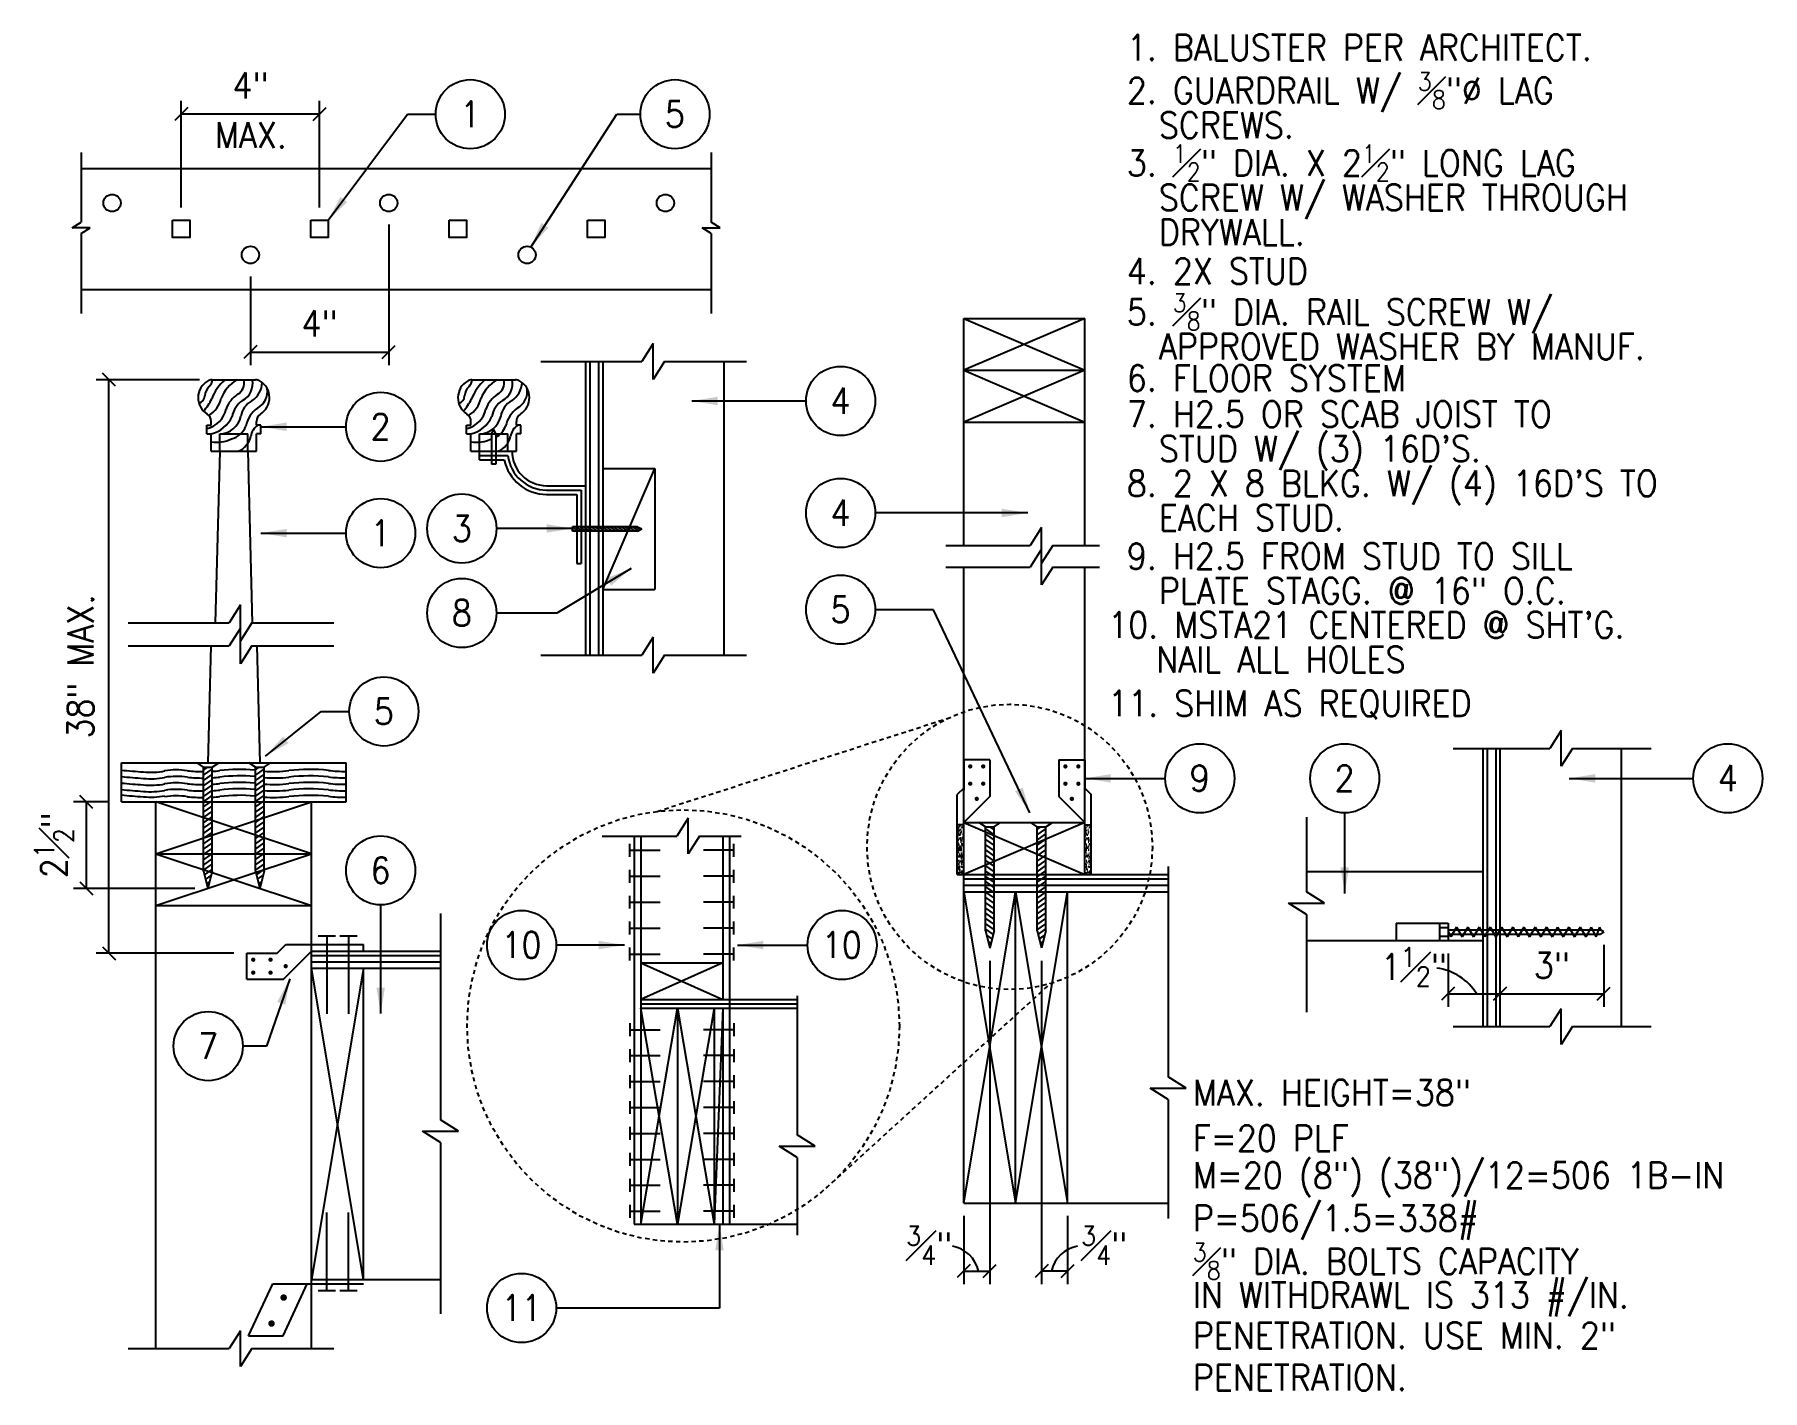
# Model space of a CAD drawing. Header units: inches. Extents: x 3 to 1706, y 9 to 286.
# Drawn here: x 3.08 to 53.04, y 72.82 to 112.02 of the extents above; entities that cross this region are included whole.
import ezdxf
from ezdxf.enums import TextEntityAlignment as Align

# ---------------------------------------------------------------- set-up
doc = ezdxf.new("R2010")
doc.units = ezdxf.units.IN
doc.header["$LTSCALE"] = 0.5
doc.header["$MEASUREMENT"] = 0
doc.linetypes.add('HIDDEN', pattern=[0.375, 0.25, -0.125])
for name, color, linetype in [('A-ANNO-DIMS', 7, 'Continuous'), ('A-ANNO-NOTE', 7, 'Continuous'), ('A-ANNO-SYMB', 7, 'Continuous'), ('A-DETL-IDEN', 7, 'Continuous'), ('A-DETL-MCUT', 2, 'Continuous'), ('A-DETL-PATT', 8, 'Continuous')]:
    doc.layers.add(name, color=color, linetype=linetype)
doc.styles.add('NOTE', font='romans.shx', dxfattribs={"width": 0.9})
doc.dimstyles.new('NOTE8', dxfattribs={"dimscale": 8, "dimtxt": 0.09375, "dimasz": 0.046875, "dimexe": 0.046875, "dimexo": 0.046875, "dimgap": 0.046875, "dimtad": 1, "dimdec": 4, "dimzin": 3, "dimdsep": 46, "dimlunit": 4, "dimtxsty": 'NOTE', "dimblk": 'OBLIQUE', "dimcen": 0.046875, "dimadec": 0, "dimazin": 0, "dimtfac": 0.75, "dimtdec": 4, "dimtofl": 0, "dimtmove": 2, "dimatfit": 3, "dimldrblk": 'OBLIQUE', "dimfxl": 0, "dimfrac": 1, "dimtolj": 1, "dimtzin": 0, "dimarcsym": 0})
doc.dimstyles.new('TEXT8', dxfattribs={"dimscale": 8, "dimtxt": 0.09375, "dimasz": 0.09375, "dimexe": 0.046875, "dimexo": 0.046875, "dimgap": 0.046875, "dimtad": 0, "dimdec": 4, "dimzin": 3, "dimdsep": 46, "dimlunit": 4, "dimtxsty": 'NOTE', "dimcen": 0.046875, "dimadec": 0, "dimazin": 0, "dimtfac": 0.75, "dimtdec": 4, "dimtofl": 0, "dimtmove": 2, "dimatfit": 3, "dimfxl": 0, "dimfrac": 1, "dimtolj": 1, "dimtzin": 0, "dimarcsym": 0})

# ---------------------------------------------------------------- blocks, each defined once
blk = doc.blocks.new('_Oblique')
at = {"color": 0, "lineweight": -2}
blk.add_line((-0.5, -0.5), (0.5, 0.5), dxfattribs=at)
blk = doc.blocks.new('*D1')
at = {"layer": 'A-ANNO-DIMS', "color": 0, "lineweight": -2}
for p, q in [((7.317, 107.027), (7.317, 110.102)), ((11.317, 107.027), (11.317, 110.102)), ((7.317, 109.727), (11.317, 109.727))]:
    blk.add_line(p, q, dxfattribs=at)
at = {"layer": 'Defpoints', "color": 0}
for p in [(11.317, 109.727), (7.317, 106.652), (11.317, 106.652)]:
    blk.add_point(p, dxfattribs=at)
at = {"layer": 'A-ANNO-DIMS', "color": 0, "lineweight": -2, "xscale": 0.375, "yscale": 0.375, "zscale": 0.375, "rotation": 180}
blk.add_blockref('_Oblique', (7.317, 109.727), dxfattribs=at)
at = {"layer": 'A-ANNO-DIMS', "color": 0, "lineweight": -2, "xscale": 0.375, "yscale": 0.375, "zscale": 0.375}
blk.add_blockref('_Oblique', (11.317, 109.727), dxfattribs=at)
at = {"layer": 'A-ANNO-DIMS', "color": 0, "insert": (9.317, 110.549), "char_height": 0.75, "attachment_point": 5, "style": 'NOTE'}
blk.add_mtext('\\A1;4"', dxfattribs=at)
blk = doc.blocks.new('*D2')
at = {"layer": 'A-ANNO-DIMS', "color": 0, "lineweight": -2}
for p, q in [((13.317, 106.527), (13.317, 102.468)), ((9.317, 105.027), (9.317, 102.468)), ((9.317, 102.843), (13.317, 102.843))]:
    blk.add_line(p, q, dxfattribs=at)
at = {"layer": 'Defpoints', "color": 0}
for p in [(13.317, 106.902), (9.317, 105.402), (13.317, 102.843)]:
    blk.add_point(p, dxfattribs=at)
at = {"layer": 'A-ANNO-DIMS', "color": 0, "lineweight": -2, "xscale": 0.375, "yscale": 0.375, "zscale": 0.375, "rotation": 180}
blk.add_blockref('_Oblique', (9.317, 102.843), dxfattribs=at)
at = {"layer": 'A-ANNO-DIMS', "color": 0, "lineweight": -2, "xscale": 0.375, "yscale": 0.375, "zscale": 0.375}
blk.add_blockref('_Oblique', (13.317, 102.843), dxfattribs=at)
at = {"layer": 'A-ANNO-DIMS', "color": 0, "insert": (11.317, 103.665), "char_height": 0.75, "attachment_point": 5, "style": 'NOTE'}
blk.add_mtext('\\A1;4"', dxfattribs=at)
blk = doc.blocks.new('*D3')
at = {"layer": 'A-ANNO-DIMS', "color": 0, "lineweight": -2}
for p, q in [((5.212, 89.835), (4.2, 89.835)), ((4.575, 87.335), (4.575, 89.835)), ((7.712, 87.335), (4.2, 87.335))]:
    blk.add_line(p, q, dxfattribs=at)
at = {"layer": 'Defpoints', "color": 0}
for p in [(4.575, 89.835), (5.587, 89.835), (8.087, 87.335)]:
    blk.add_point(p, dxfattribs=at)
at = {"layer": 'A-ANNO-DIMS', "color": 0, "lineweight": -2, "xscale": 0.375, "yscale": 0.375, "zscale": 0.375}
for p, rotation in [((4.575, 89.835), 90), ((4.575, 87.335), 270)]:
    blk.add_blockref('_Oblique', p, dxfattribs=dict(at, rotation=rotation))
at = {"layer": 'A-ANNO-DIMS', "color": 0, "insert": (3.638, 88.585), "char_height": 0.75, "attachment_point": 5, "rotation": 90, "style": 'NOTE'}
blk.add_mtext('\\A1;2{\\H0.750000x;\\S1#2;}"', dxfattribs=at)
blk = doc.blocks.new('*D4')
at = {"layer": 'A-ANNO-DIMS', "color": 0, "lineweight": -2}
for p, q in [((30.693, 85.237), (30.693, 75.894)), ((29.943, 77.862), (29.943, 75.894)), ((29.943, 76.269), (30.693, 76.269))]:
    blk.add_line(p, q, dxfattribs=at)
at = {"layer": 'Defpoints', "color": 0}
for p in [(30.693, 85.612), (29.943, 78.237), (30.693, 76.269)]:
    blk.add_point(p, dxfattribs=at)
at = {"layer": 'A-ANNO-DIMS', "color": 0, "lineweight": -2, "xscale": 0.375, "yscale": 0.375, "zscale": 0.375, "rotation": 180}
blk.add_blockref('_Oblique', (29.943, 76.269), dxfattribs=at)
at = {"layer": 'A-ANNO-DIMS', "color": 0, "lineweight": -2, "xscale": 0.375, "yscale": 0.375, "zscale": 0.375}
blk.add_blockref('_Oblique', (30.693, 76.269), dxfattribs=at)
at = {"layer": 'A-ANNO-DIMS', "color": 0, "insert": (28.944, 77.009), "char_height": 0.75, "attachment_point": 5, "style": 'NOTE'}
blk.add_mtext('\\A1;{\\H0.750000x;\\S3#4;}"', dxfattribs=at)
blk = doc.blocks.new('*D5')
at = {"layer": 'A-ANNO-DIMS', "color": 0, "lineweight": -2}
for p, q in [((32.193, 85.237), (32.193, 75.894)), ((32.943, 77.862), (32.943, 75.894)), ((32.943, 76.269), (32.193, 76.269))]:
    blk.add_line(p, q, dxfattribs=at)
at = {"layer": 'Defpoints', "color": 0}
for p in [(32.193, 85.612), (32.943, 78.237), (32.193, 76.269)]:
    blk.add_point(p, dxfattribs=at)
at = {"layer": 'A-ANNO-DIMS', "color": 0, "lineweight": -2, "xscale": 0.375, "yscale": 0.375, "zscale": 0.375, "rotation": 180}
blk.add_blockref('_Oblique', (32.193, 76.269), dxfattribs=at)
at = {"layer": 'A-ANNO-DIMS', "color": 0, "lineweight": -2, "xscale": 0.375, "yscale": 0.375, "zscale": 0.375}
blk.add_blockref('_Oblique', (32.943, 76.269), dxfattribs=at)
at = {"layer": 'A-ANNO-DIMS', "color": 0, "insert": (34.002, 77.009), "char_height": 0.75, "attachment_point": 5, "style": 'NOTE'}
blk.add_mtext('\\A1;{\\H0.750000x;\\S3#4;}"', dxfattribs=at)
blk = doc.blocks.new('*D6')
at = {"layer": 'A-ANNO-DIMS', "color": 0, "lineweight": -2}
for p, q in [((43.947, 85.452), (43.947, 83.912)), ((43.947, 84.287), (45.447, 84.287)), ((45.447, 84.24), (45.447, 83.912))]:
    blk.add_line(p, q, dxfattribs=at)
at = {"layer": 'Defpoints', "color": 0}
for p in [(43.947, 85.827), (45.447, 84.615), (45.447, 84.287)]:
    blk.add_point(p, dxfattribs=at)
at = {"layer": 'A-ANNO-DIMS', "color": 0, "lineweight": -2, "xscale": 0.375, "yscale": 0.375, "zscale": 0.375, "rotation": 180}
blk.add_blockref('_Oblique', (43.947, 84.287), dxfattribs=at)
at = {"layer": 'A-ANNO-DIMS', "color": 0, "lineweight": -2, "xscale": 0.375, "yscale": 0.375, "zscale": 0.375}
blk.add_blockref('_Oblique', (45.447, 84.287), dxfattribs=at)
at = {"layer": 'A-ANNO-DIMS', "color": 0, "insert": (42.955, 85.067), "char_height": 0.75, "attachment_point": 5, "style": 'NOTE'}
blk.add_mtext('\\A1;1{\\H0.750000x;\\S1#2;}"', dxfattribs=at)
blk = doc.blocks.new('*D7')
at = {"layer": 'A-ANNO-DIMS', "color": 0, "lineweight": -2}
for p, q in [((48.447, 85.702), (48.447, 83.912)), ((45.447, 84.287), (48.447, 84.287)), ((45.447, 84.24), (45.447, 83.912))]:
    blk.add_line(p, q, dxfattribs=at)
at = {"layer": 'Defpoints', "color": 0}
for p in [(48.447, 86.077), (45.447, 84.615), (48.447, 84.287)]:
    blk.add_point(p, dxfattribs=at)
at = {"layer": 'A-ANNO-DIMS', "color": 0, "lineweight": -2, "xscale": 0.375, "yscale": 0.375, "zscale": 0.375, "rotation": 180}
blk.add_blockref('_Oblique', (45.447, 84.287), dxfattribs=at)
at = {"layer": 'A-ANNO-DIMS', "color": 0, "lineweight": -2, "xscale": 0.375, "yscale": 0.375, "zscale": 0.375}
blk.add_blockref('_Oblique', (48.447, 84.287), dxfattribs=at)
at = {"layer": 'A-ANNO-DIMS', "color": 0, "insert": (46.947, 85.109), "char_height": 0.75, "attachment_point": 5, "style": 'NOTE'}
blk.add_mtext('\\A1;3"', dxfattribs=at)
blk = doc.blocks.new('*D27')
at = {"layer": 'A-ANNO-DIMS', "color": 0, "lineweight": -2}
for p, q in [((7.841, 102.041), (4.852, 102.041)), ((5.227, 85.46), (5.227, 102.041)), ((8.837, 85.46), (4.852, 85.46))]:
    blk.add_line(p, q, dxfattribs=at)
at = {"layer": 'Defpoints', "color": 0}
for p in [(5.227, 102.041), (8.216, 102.041), (9.212, 85.46)]:
    blk.add_point(p, dxfattribs=at)
at = {"layer": 'A-ANNO-DIMS', "color": 0, "lineweight": -2, "xscale": 0.375, "yscale": 0.375, "zscale": 0.375}
for p, rotation in [((5.227, 102.041), 90), ((5.227, 85.46), 270)]:
    blk.add_blockref('_Oblique', p, dxfattribs=dict(at, rotation=rotation))
at = {"layer": 'A-ANNO-DIMS', "color": 0, "insert": (4.406, 93.751), "char_height": 0.75, "attachment_point": 5, "rotation": 90, "style": 'NOTE'}
blk.add_mtext('\\A1;38" MAX.', dxfattribs=at)
blk = doc.blocks.new('IDEN1')
blk.add_circle((0, 0), 1.5)
at = {"style": 'NOTE', "width": 0.9}
blk.add_attdef('#', text='', height=1.125, dxfattribs=at).set_placement((-0.006, 0.004), align=Align.MIDDLE)

msp = doc.modelspace()

# ---------------------------------------------------------------- hatches: boundary and pattern name
at = {"layer": 'A-DETL-MCUT'}
h = msp.add_hatch(dxfattribs=at)
h.set_pattern_fill('ANSI31', color=256, scale=0.5, angle=100, style=0)
h.set_pattern_definition([(145, (-1.315643, 0.20226), (-0.035848527, -0.051197003), [])])
h.paths.add_polyline_path([(20.50659, 97.7908), (20.28338, 97.7908), (20.2298, 97.6658), (20.50659, 97.6658), (20.63159, 97.7283)])
h.paths.add_polyline_path([(20.28338, 97.7908), (19.50659, 97.7908), (19.50659, 97.6658), (20.2298, 97.6658)])
h.paths.add_polyline_path([(19.50659, 97.7908), (19.38159, 97.7908), (19.38159, 97.6658), (19.50659, 97.6658)])
h.paths.add_polyline_path([(19.38159, 97.7908), (19.13159, 97.7908), (19.13159, 97.6658), (19.38159, 97.6658)])
h.paths.add_polyline_path([(19.13159, 97.7908), (19.00659, 97.7908), (19.00659, 97.6658), (19.13159, 97.6658)])
h.paths.add_polyline_path([(19.00659, 97.7908), (18.88159, 97.7908), (18.88159, 97.6658), (19.00659, 97.6658)])
h.paths.add_polyline_path([(18.88159, 97.7908), (18.75659, 97.7908), (18.75659, 97.6658), (18.88159, 97.6658)])
h.paths.add_polyline_path([(18.75659, 97.7908), (18.63159, 97.7908), (18.63159, 97.6658), (18.75659, 97.6658)])
h = msp.add_hatch(dxfattribs=at)
h.set_pattern_fill('ANSI31', color=256, angle=350, style=0)
h.set_pattern_definition([(35, (-2.81564, 0.19755), (-0.07169705, 0.102394), [])])
h.paths.add_polyline_path([(8.2117, 87.83052), (8.2117, 87.87219), (7.97132, 87.79206), (8.0867, 87.33052)])
h.paths.add_polyline_path([(8.2117, 88.33052), (7.9617, 88.33052), (7.9617, 87.83052), (7.97132, 87.79206), (8.2117, 87.87219)])
h.paths.add_polyline_path([(8.2117, 88.78886), (7.9617, 88.87219), (7.9617, 88.33052), (8.2117, 88.33052)])
h.paths.add_polyline_path([(8.2117, 89.37219), (7.9617, 89.28886), (7.9617, 88.87219), (8.2117, 88.78886)])
h.paths.add_polyline_path([(8.2117, 89.83052), (7.9617, 89.83052), (7.9617, 89.28886), (8.2117, 89.37219)])
h.paths.add_polyline_path([(8.2117, 90.83052), (7.9617, 90.83052), (7.9617, 89.83052), (8.2117, 89.83052)])
h = msp.add_hatch(dxfattribs=at)
h.set_pattern_fill('ANSI31', color=256, angle=350, style=0)
h.set_pattern_definition([(35, (-1.31564, 0.20226), (-0.07169705, 0.102394), [])])
h.paths.add_polyline_path([(9.7117, 87.83523), (9.7117, 87.87689), (9.47132, 87.79677), (9.5867, 87.33523)])
h.paths.add_polyline_path([(9.7117, 88.33523), (9.4617, 88.33523), (9.4617, 87.83523), (9.47132, 87.79677), (9.7117, 87.87689)])
h.paths.add_polyline_path([(9.7117, 88.79356), (9.4617, 88.87689), (9.4617, 88.33523), (9.7117, 88.33523)])
h.paths.add_polyline_path([(9.7117, 89.37689), (9.4617, 89.29356), (9.4617, 88.87689), (9.7117, 88.79356)])
h.paths.add_polyline_path([(9.7117, 89.83523), (9.4617, 89.83523), (9.4617, 89.29356), (9.7117, 89.37689)])
h.paths.add_polyline_path([(9.7117, 90.83523), (9.4617, 90.83523), (9.4617, 89.83523), (9.7117, 89.83523)])
h = msp.add_hatch(dxfattribs=at)
h.set_pattern_fill('ANSI31', color=256, angle=350, style=0)
h.set_pattern_definition([(145, (41.59632, -1.52581), (0.07169705, 0.102394), [])])
h.paths.add_polyline_path([(30.56898, 86.10716), (30.56898, 86.14882), (30.80936, 86.06869), (30.69398, 85.60716)])
h.paths.add_polyline_path([(30.56898, 86.60716), (30.81898, 86.60716), (30.81898, 86.10716), (30.80936, 86.06869), (30.56898, 86.14882)])
h.paths.add_polyline_path([(30.56898, 87.06549), (30.81898, 87.14882), (30.81898, 86.60716), (30.56898, 86.60716)])
h.paths.add_polyline_path([(30.56898, 87.64882), (30.81898, 87.56549), (30.81898, 87.14882), (30.56898, 87.06549)])
h.paths.add_polyline_path([(30.56898, 88.10716), (30.81898, 88.10716), (30.81898, 87.56549), (30.56898, 87.64882)])
h.paths.add_polyline_path([(30.56898, 89.10716), (30.81898, 89.10716), (30.81898, 88.10716), (30.56898, 88.10716)])
h = msp.add_hatch(dxfattribs=at)
h.set_pattern_fill('ANSI31', color=256, angle=350, style=0)
h.set_pattern_definition([(35, (21.29045, -1.52111), (-0.07169705, 0.102394), [])])
h.paths.add_polyline_path([(32.3178, 86.11186), (32.3178, 86.15353), (32.07742, 86.0734), (32.1928, 85.61186)])
h.paths.add_polyline_path([(32.3178, 86.61186), (32.0678, 86.61186), (32.0678, 86.11186), (32.07742, 86.0734), (32.3178, 86.15353)])
h.paths.add_polyline_path([(32.3178, 87.07019), (32.0678, 87.15353), (32.0678, 86.61186), (32.3178, 86.61186)])
h.paths.add_polyline_path([(32.3178, 87.65353), (32.0678, 87.57019), (32.0678, 87.15353), (32.3178, 87.07019)])
h.paths.add_polyline_path([(32.3178, 88.11186), (32.0678, 88.11186), (32.0678, 87.57019), (32.3178, 87.65353)])
h.paths.add_polyline_path([(32.3178, 89.11186), (32.0678, 89.11186), (32.0678, 88.11186), (32.3178, 88.11186)])
at = {"layer": 'A-DETL-PATT'}
h = msp.add_hatch(dxfattribs=at)
h.set_pattern_fill('AR-SAND', color=256, scale=0.0625, style=0)
h.set_pattern_definition([(37.5, (-5.00314, 0.20226), (-0.00393708, 0.12042649), [0, -0.095, 0, -0.10625, 0, -0.1015625]), (7.5, (-5.00314, 0.20226), (0.11061104, 0.17638413), [0, -0.05125, 0, -0.085625, 0, -0.0328125]), (327.5, (-5.08002, 0.20226), (0.19463387, 0.00035369), [0, -0.03125, 0, -0.1125, 0, -0.146875]), (317.5, (-5.08002, 0.20226), (0.1878829, 0.05485472), [0, -0.015625, 0, -0.07375, 0, -0.084375])])
h.paths.add_polyline_path([(29.9428, 89.17436), (29.7553, 89.17436), (29.7553, 87.73686), (29.9428, 87.73686)])
h = msp.add_hatch(dxfattribs=at)
h.set_pattern_fill('AR-SAND', color=256, scale=0.0625, style=0)
h.set_pattern_definition([(37.5, (-1.31564, 0.20226), (-0.00393708, 0.12042649), [0, -0.095, 0, -0.10625, 0, -0.1015625]), (7.5, (-1.31564, 0.20226), (0.11061104, 0.17638413), [0, -0.05125, 0, -0.085625, 0, -0.0328125]), (327.5, (-1.39252, 0.20226), (0.19463387, 0.00035369), [0, -0.03125, 0, -0.1125, 0, -0.146875]), (317.5, (-1.39252, 0.20226), (0.1878829, 0.05485472), [0, -0.015625, 0, -0.07375, 0, -0.084375])])
h.paths.add_polyline_path([(33.6303, 89.17436), (33.4428, 89.17436), (33.4428, 87.73686), (33.6303, 87.73686)])

# ---------------------------------------------------------------- linework, layer by layer
at = {"layer": 'A-ANNO-DIMS'}
for centre, radius, start, end in [((43.40431, 83.43249), 1.61393, 31.978046, 82.345717), ((29.46912, 76.08104), 0.91511, 11.865274, 80.884568), ((33.37628, 76.08104), 0.91511, 99.115432, 168.134726)]:
    msp.add_arc(centre, radius, start, end, dxfattribs=at)
at = {"layer": 'A-ANNO-SYMB'}
for p, q in [((13.85853, 109.71969), (14.67453, 109.71969)), ((19.91511, 109.71969), (20.59344, 109.71969)), ((4.42276, 108.61154), (4.42276, 106.59884)), ((22.63615, 108.61154), (22.63615, 106.59884)), ((4.16368, 106.43489), (4.42276, 106.59884)), ((4.68185, 106.43489), (4.16368, 106.43489)), ((4.42276, 106.27095), (4.68185, 106.43489)), ((22.63615, 106.27095), (22.37707, 106.43489)), ((22.37707, 106.43489), (22.89524, 106.43489)), ((22.89524, 106.43489), (22.63615, 106.59884)), ((4.42276, 106.27095), (4.42276, 103.96037)), ((22.63615, 106.27095), (22.63615, 103.96037)), ((20.95806, 103.08922), (20.63017, 102.57105)), ((20.95806, 102.05288), (20.95806, 103.08922)), ((17.71491, 102.57105), (20.63017, 102.57105)), ((21.28596, 102.57105), (20.95806, 102.05288)), ((21.28596, 102.57105), (23.66378, 102.57105)), ((32.18983, 97.77184), (31.86193, 97.25366)), ((32.18983, 96.73549), (32.18983, 97.77184)), ((29.42243, 97.25366), (31.86193, 97.25366)), ((32.18983, 97.14333), (31.86193, 96.62516)), ((32.51773, 97.25366), (32.18983, 96.73549)), ((32.18983, 96.10698), (32.18983, 97.14333)), ((32.51773, 97.25366), (33.87144, 97.25366)), ((29.42243, 96.62516), (31.86193, 96.62516)), ((32.51773, 96.62516), (32.18983, 96.10698)), ((32.51773, 96.62516), (33.87144, 96.62516)), ((9.02616, 95.53181), (8.69827, 95.01364)), ((9.02616, 94.49547), (9.02616, 95.53181)), ((5.783, 95.01364), (8.69827, 95.01364)), ((9.35406, 95.01364), (9.02616, 94.49547)), ((9.35406, 95.01364), (11.73188, 95.01364)), ((18.17501, 95.2966), (16.42976, 95.2966)), ((29.07141, 95.39358), (27.38288, 95.39358)), ((9.02616, 94.86348), (8.69827, 94.34531)), ((9.02616, 93.82714), (9.02616, 94.86348)), ((20.95806, 94.59683), (20.63017, 94.07866)), ((20.95806, 93.56049), (20.95806, 94.59683)), ((5.783, 94.34531), (8.69827, 94.34531)), ((9.35406, 94.34531), (9.02616, 93.82714)), ((9.35406, 94.34531), (11.73188, 94.34531)), ((17.71491, 94.07866), (20.63017, 94.07866)), ((21.28596, 94.07866), (20.95806, 93.56049)), ((21.28596, 94.07866), (23.66378, 94.07866)), ((11.36055, 92.45133), (12.17656, 92.45133)), ((47.21798, 91.90126), (46.89009, 91.38309)), ((47.21798, 90.86492), (47.21798, 91.90126)), ((44.09754, 91.38309), (46.89009, 91.38309)), ((47.54588, 91.38309), (47.21798, 90.86492)), ((47.54588, 91.38309), (49.81373, 91.38309)), ((21.9695, 89.36654), (21.6416, 88.84837)), ((21.9695, 88.3302), (21.9695, 89.36654)), ((39.85431, 89.38928), (39.85431, 87.23195)), ((19.4902, 88.84837), (21.6416, 88.84837)), ((22.2974, 88.84837), (21.9695, 88.3302)), ((22.2974, 88.84837), (23.50628, 88.84837)), ((35.85334, 87.97088), (35.85334, 81.88409)), ((40.37248, 86.90406), (39.85431, 87.23195)), ((14.81135, 86.60802), (14.81135, 80.64272)), ((39.85431, 86.57616), (39.33614, 86.90406)), ((39.33614, 86.90406), (40.37248, 86.90406)), ((39.85431, 86.57616), (39.85431, 83.75816)), ((25.12596, 84.2249), (25.12596, 80.20441)), ((47.21798, 83.8542), (46.89009, 83.33603)), ((47.21798, 82.81786), (47.21798, 83.8542)), ((44.09754, 83.33603), (46.89009, 83.33603)), ((47.54588, 83.33603), (47.21798, 82.81786)), ((47.54588, 83.33603), (49.81373, 83.33603)), ((9.77747, 82.77453), (9.09646, 82.77453)), ((35.85334, 81.2283), (35.33517, 81.55619)), ((35.33517, 81.55619), (36.37151, 81.55619)), ((36.37151, 81.55619), (35.85334, 81.88409)), ((35.85334, 81.2283), (35.85334, 77.78574)), ((15.32952, 80.31483), (14.81135, 80.64272)), ((14.81135, 79.98693), (14.29318, 80.31483)), ((14.29318, 80.31483), (15.32952, 80.31483)), ((14.81135, 79.98693), (14.81135, 75.03091)), ((25.64413, 79.87651), (25.12596, 80.20441)), ((25.12596, 79.54861), (24.60779, 79.87651)), ((24.60779, 79.87651), (25.64413, 79.87651)), ((25.12596, 79.54861), (25.12596, 77.30539)), ((22.87904, 75.20092), (18.15811, 75.20092)), ((9.02616, 74.54351), (8.69827, 74.02534)), ((9.02616, 73.50717), (9.02616, 74.54351)), ((5.783, 74.02534), (8.69827, 74.02534)), ((9.35406, 74.02534), (9.02616, 73.50717)), ((9.35406, 74.02534), (11.73188, 74.02534))]:
    msp.add_line(p, q, dxfattribs=at)
at = {"layer": 'A-DETL-IDEN', "linetype": 'HIDDEN'}
for p, q in [((21.07335, 89.56018), (29.49234, 92.25666)), ((25.96074, 78.66435), (32.44516, 84.58054))]:
    msp.add_line(p, q, dxfattribs=at)
for centre, radius in [((31.27141, 88.53503), 4.125), ((21.83189, 83.35638), 6.25)]:
    msp.add_circle(centre, radius, dxfattribs=at)
at = {"layer": 'A-DETL-MCUT'}
for p, q in [((4.42276, 108.15234), (22.63615, 108.15234)), ((4.42276, 104.65234), (22.63615, 104.65234)), ((29.9428, 103.81461), (33.4428, 103.81461)), ((29.9428, 103.81461), (33.4428, 102.31461)), ((33.4428, 103.81461), (29.9428, 102.31461)), ((29.9428, 97.25366), (29.9428, 103.81461)), ((33.4428, 97.25366), (33.4428, 103.81461)), ((19.00659, 102.57105), (19.00659, 94.07866)), ((19.13159, 102.57105), (19.13159, 94.07866)), ((19.38159, 102.57105), (19.38159, 94.07866)), ((19.50659, 102.57105), (19.50659, 94.07866)), ((23.00659, 102.57105), (23.00659, 94.07866)), ((8.20642, 102.0408), (9.46699, 102.0408)), ((15.72005, 102.0408), (16.98063, 102.0408)), ((29.9428, 102.31461), (33.4428, 102.31461)), ((33.4428, 102.31461), (29.9428, 100.81461)), ((29.9428, 102.31461), (33.4428, 100.81461)), ((8.05545, 100.7283), (8.18045, 100.7283)), ((8.05545, 100.4783), (8.05545, 100.7283)), ((8.05545, 100.4783), (8.18045, 100.4783)), ((8.18045, 100.7283), (8.18045, 100.83781)), ((8.18045, 99.9783), (8.18045, 100.4783)), ((8.43045, 99.9783), (8.43045, 100.4783)), ((8.43045, 100.4783), (9.24295, 100.4783)), ((9.24295, 99.9783), (9.24295, 100.4783)), ((9.49295, 100.7283), (9.49295, 100.83781)), ((9.61795, 100.7283), (9.49295, 100.7283)), ((9.49295, 99.9783), (9.49295, 100.4783)), ((9.61795, 100.4783), (9.49295, 100.4783)), ((9.61795, 100.4783), (9.61795, 100.7283)), ((15.56909, 100.7283), (15.69409, 100.7283)), ((15.56909, 100.4783), (15.56909, 100.7283)), ((15.56909, 100.4783), (15.69409, 100.4783)), ((15.69409, 100.7283), (15.69409, 100.83781)), ((15.69409, 99.9783), (15.69409, 100.4783)), ((15.94409, 100.4783), (16.75659, 100.4783)), ((15.94409, 99.7283), (15.94409, 100.4783)), ((16.28784, 100.4783), (16.35034, 100.6033)), ((16.28784, 100.4783), (16.28784, 99.6033)), ((16.41284, 100.4783), (16.35034, 100.6033)), ((16.41284, 100.4783), (16.41284, 99.6033)), ((16.75659, 99.9783), (16.75659, 100.4783)), ((17.00659, 100.7283), (17.00659, 100.83781)), ((17.13159, 100.7283), (17.00659, 100.7283)), ((17.00659, 99.9783), (17.00659, 100.4783)), ((17.13159, 100.4783), (17.00659, 100.4783)), ((17.13159, 100.4783), (17.13159, 100.7283)), ((29.9428, 100.81461), (33.4428, 100.81461)), ((8.18045, 99.9783), (9.49295, 99.9783)), ((8.43045, 99.9783), (8.30206, 95.01364)), ((9.24295, 99.9783), (9.37135, 95.01364)), ((15.69409, 99.9783), (17.00659, 99.9783)), ((15.69409, 99.9783), (17.00659, 99.9783)), ((15.94409, 99.8533), (16.76356, 99.8533)), ((15.94409, 99.7283), (16.65685, 99.7283)), ((16.41284, 99.6033), (16.28784, 99.6033)), ((19.50659, 99.4783), (21.00659, 99.4783)), ((19.50659, 95.9783), (21.00659, 99.4783)), ((21.00659, 99.4783), (21.00659, 95.9783)), ((17.88159, 98.9783), (19.00659, 98.9783)), ((17.88159, 98.8533), (18.88159, 98.8533)), ((17.88159, 98.7283), (18.75659, 98.7283)), ((18.75659, 98.7283), (18.75659, 96.7283)), ((18.88159, 98.8533), (18.88159, 96.7283)), ((20.50659, 97.7908), (18.63159, 97.7908)), ((18.63159, 97.6658), (18.63159, 97.7908)), ((20.50659, 97.6658), (18.63159, 97.6658)), ((20.50659, 97.7908), (20.63159, 97.7283)), ((20.50659, 97.6658), (20.63159, 97.7283)), ((18.75659, 96.7283), (18.88159, 96.7283)), ((29.9428, 78.23686), (29.9428, 96.62516)), ((33.4428, 87.73686), (33.4428, 96.62516)), ((19.50659, 95.9783), (21.00659, 95.9783)), ((8.17425, 94.34531), (8.0867, 90.96023)), ((9.49916, 94.34531), (9.5867, 90.96023)), ((5.5867, 89.83523), (5.5867, 90.96023)), ((5.5867, 90.96023), (12.0867, 90.96023)), ((7.9617, 90.83523), (7.7742, 90.96023)), ((8.2117, 90.83523), (8.3992, 90.96023)), ((9.4617, 90.83523), (9.2742, 90.96023)), ((9.7117, 90.83523), (9.8992, 90.96023)), ((12.0867, 89.83523), (12.0867, 90.96023)), ((29.9428, 91.04936), (29.9428, 90.17436)), ((30.6928, 91.04936), (29.9428, 91.04936)), ((30.6928, 91.04936), (30.6928, 89.98686)), ((32.6928, 91.04936), (32.6928, 89.98686)), ((32.6928, 91.04936), (33.4428, 91.04936)), ((33.4428, 91.04936), (33.4428, 90.17436)), ((44.94706, 91.38309), (44.94706, 83.33603)), ((45.07206, 91.38309), (45.07206, 83.33603)), ((45.32206, 91.38309), (45.32206, 83.33603)), ((45.44706, 91.38309), (45.44706, 83.33603)), ((48.94706, 91.38309), (48.94706, 83.33603)), ((7.9617, 87.83523), (7.9617, 90.83523)), ((7.9617, 90.83523), (8.2117, 90.83523)), ((8.2117, 87.83523), (8.2117, 90.83523)), ((9.4617, 87.83523), (9.4617, 90.83523)), ((9.4617, 90.83523), (9.7117, 90.83523)), ((9.7117, 87.83523), (9.7117, 90.83523)), ((29.9428, 90.23686), (29.7553, 90.04936)), ((29.7553, 87.73686), (29.7553, 90.04936)), ((30.6928, 89.98686), (29.9428, 89.23686)), ((32.6928, 89.98686), (33.4428, 89.23686)), ((33.4428, 90.23686), (33.6303, 90.04936)), ((33.6303, 87.73686), (33.6303, 90.04936)), ((5.5867, 89.83523), (12.0867, 89.83523)), ((6.5867, 74.02534), (6.5867, 89.83523)), ((11.0867, 88.33523), (6.5867, 89.83523)), ((6.5867, 88.33523), (11.0867, 89.83523)), ((11.0867, 74.02534), (11.0867, 89.83523)), ((29.9428, 89.17436), (29.7553, 89.17436)), ((29.9428, 89.23686), (33.4428, 89.23686)), ((33.4428, 89.23686), (29.9428, 87.73686)), ((29.9428, 89.23686), (33.4428, 87.73686)), ((30.5678, 89.11186), (30.3803, 89.23686)), ((30.5678, 86.11186), (30.5678, 89.11186)), ((30.5678, 89.11186), (30.8178, 89.11186)), ((30.8178, 89.11186), (31.0053, 89.23686)), ((30.8178, 86.11186), (30.8178, 89.11186)), ((32.0678, 89.11186), (31.8803, 89.23686)), ((32.0678, 86.11186), (32.0678, 89.11186)), ((32.0678, 89.11186), (32.3178, 89.11186)), ((32.3178, 89.11186), (32.5053, 89.23686)), ((32.3178, 86.11186), (32.3178, 89.11186)), ((33.4428, 89.17436), (33.6303, 89.17436)), ((20.29151, 88.24835), (20.29151, 88.62335)), ((20.29151, 88.43585), (21.16651, 88.43585)), ((20.41651, 88.84837), (20.41651, 77.62335)), ((20.60401, 88.84837), (20.60401, 77.62335)), ((23.29151, 88.43585), (22.41651, 88.43585)), ((22.97901, 88.84837), (22.97901, 84.12335)), ((23.16651, 88.84837), (23.16651, 77.62335)), ((23.29151, 88.24835), (23.29151, 88.62335)), ((6.5867, 88.33523), (11.0867, 88.33523)), ((6.5867, 88.33523), (11.0867, 86.83523)), ((6.5867, 86.83523), (11.0867, 88.33523)), ((7.9617, 87.83523), (8.0867, 87.33523)), ((8.2117, 87.83523), (8.0867, 87.33523)), ((9.4617, 87.83523), (9.5867, 87.33523)), ((9.7117, 87.83523), (9.5867, 87.33523)), ((20.29151, 87.49835), (20.29151, 87.87335)), ((20.29151, 87.68585), (21.16651, 87.68585)), ((23.29151, 87.68585), (22.41651, 87.68585)), ((23.29151, 87.49835), (23.29151, 87.87335)), ((29.7553, 87.73686), (35.85334, 87.73686)), ((39.85431, 87.82689), (44.94706, 87.82689)), ((20.29151, 86.74835), (20.29151, 87.12335)), ((20.29151, 86.93585), (21.16651, 86.93585)), ((23.29151, 86.93585), (22.41651, 86.93585)), ((23.29151, 86.74835), (23.29151, 87.12335)), ((29.9428, 87.23686), (35.85334, 87.23686)), ((29.9428, 87.23686), (31.4428, 78.23686)), ((29.9428, 78.23686), (31.4428, 87.23686)), ((31.4428, 78.23686), (31.4428, 87.23686)), ((31.4428, 78.23686), (32.9428, 87.23686)), ((31.4428, 87.23686), (32.9428, 78.23686)), ((32.9428, 78.23686), (32.9428, 87.23686)), ((6.5867, 86.83523), (11.0867, 86.83523)), ((11.2742, 85.96023), (11.7742, 85.96023)), ((11.5242, 85.96023), (11.5242, 83.71023)), ((11.8992, 85.96023), (12.3992, 85.96023)), ((12.1492, 85.96023), (12.1492, 83.71023)), ((20.29151, 85.99835), (20.29151, 86.37335)), ((20.29151, 86.18585), (21.16651, 86.18585)), ((23.29151, 86.18585), (22.41651, 86.18585)), ((23.29151, 85.99835), (23.29151, 86.37335)), ((30.5678, 86.11186), (30.6928, 85.61186)), ((30.8178, 86.11186), (30.6928, 85.61186)), ((32.0678, 86.11186), (32.1928, 85.61186)), ((32.3178, 86.11186), (32.1928, 85.61186)), ((42.44706, 86.32689), (43.94706, 86.32689)), ((42.44706, 86.32689), (42.44706, 85.82689)), ((43.69706, 86.32689), (43.69706, 85.82689)), ((43.69706, 86.20189), (43.94706, 86.20189)), ((43.69706, 85.95189), (43.94706, 85.95189)), ((43.94706, 86.32689), (43.94706, 85.82689)), ((43.94706, 86.13939), (48.35331, 86.13939)), ((43.94706, 86.07689), (44.02825, 85.93627)), ((43.94706, 86.01439), (48.35331, 86.01439)), ((44.19063, 86.21752), (44.02825, 85.93627)), ((44.19063, 86.21752), (44.35301, 85.93627)), ((44.51539, 86.21752), (44.35301, 85.93627)), ((44.51539, 86.21752), (44.67777, 85.93627)), ((44.84015, 86.21752), (44.67777, 85.93627)), ((44.84015, 86.21752), (45.00253, 85.93627)), ((45.16491, 86.21752), (45.00253, 85.93627)), ((45.16491, 86.21752), (45.32729, 85.93627)), ((45.48967, 86.21752), (45.32729, 85.93627)), ((45.48967, 86.21752), (45.65205, 85.93627)), ((45.81443, 86.21752), (45.65205, 85.93627)), ((45.81443, 86.21752), (45.97681, 85.93627)), ((46.13919, 86.21752), (45.97681, 85.93627)), ((46.13919, 86.21752), (46.30157, 85.93627)), ((46.46395, 86.21752), (46.30157, 85.93627)), ((46.46395, 86.21752), (46.62633, 85.93627)), ((46.7887, 86.21752), (46.62633, 85.93627)), ((46.7887, 86.21752), (46.95108, 85.93627)), ((47.11346, 86.21752), (46.95108, 85.93627)), ((47.11346, 86.21752), (47.27584, 85.93627)), ((47.43822, 86.21752), (47.27584, 85.93627)), ((47.43822, 86.21752), (47.6006, 85.93627)), ((47.76298, 86.21752), (47.6006, 85.93627)), ((47.76298, 86.21752), (47.92536, 85.93627)), ((48.08774, 86.21752), (47.92536, 85.93627)), ((48.08774, 86.21752), (48.21887, 85.93627)), ((48.32373, 86.21752), (48.21887, 85.93627)), ((48.32373, 86.21752), (48.35331, 86.13939)), ((48.44706, 86.07689), (48.35331, 86.13939)), ((48.44706, 86.07689), (48.35331, 86.01439)), ((9.2117, 84.71023), (9.2117, 85.46023)), ((9.2117, 85.46023), (10.0867, 85.46023)), ((10.0867, 85.46023), (10.3367, 85.71023)), ((10.2742, 84.71023), (11.0867, 85.52273)), ((10.3367, 85.71023), (12.5867, 85.71023)), ((11.0867, 85.52273), (14.81135, 85.52273)), ((12.5867, 85.52273), (12.5867, 85.71023)), ((20.29151, 85.24835), (20.29151, 85.62335)), ((20.29151, 85.43585), (21.16651, 85.43585)), ((23.29151, 85.43585), (22.41651, 85.43585)), ((23.29151, 85.24835), (23.29151, 85.62335)), ((39.85431, 85.82689), (44.94706, 85.82689)), ((11.0867, 85.02273), (14.81135, 85.02273)), ((12.5867, 76.02273), (11.0867, 85.02273)), ((12.5867, 85.02273), (11.0867, 76.02273)), ((12.5867, 76.02273), (12.5867, 85.02273)), ((20.60401, 85.18585), (22.97901, 85.18585)), ((22.97901, 85.18585), (20.60401, 84.12335)), ((20.60401, 85.18585), (22.97901, 84.12335)), ((9.2117, 84.71023), (10.2742, 84.71023)), ((20.60401, 84.12335), (25.12596, 84.12335)), ((20.29151, 83.43585), (20.29151, 83.06085)), ((20.60401, 83.87335), (25.12596, 83.87335)), ((20.60401, 77.62335), (21.66651, 83.87335)), ((21.66651, 77.62335), (20.60401, 83.87335)), ((21.66651, 83.87335), (21.66651, 77.62335)), ((21.66651, 83.87335), (22.72901, 77.62335)), ((22.72901, 83.87335), (21.66651, 77.62335)), ((22.72901, 83.87335), (22.72901, 77.62335)), ((22.97901, 83.87335), (22.72901, 77.62335)), ((22.97901, 83.87335), (22.97901, 77.62335)), ((23.29151, 83.43585), (23.29151, 83.06085)), ((20.29151, 83.24835), (21.16651, 83.24835)), ((23.29151, 83.24835), (22.41651, 83.24835)), ((20.29151, 82.68585), (20.29151, 82.31085)), ((20.29151, 82.49835), (21.16651, 82.49835)), ((23.29151, 82.49835), (22.41651, 82.49835)), ((23.29151, 82.68585), (23.29151, 82.31085)), ((20.29151, 81.93585), (20.29151, 81.56085)), ((23.29151, 81.93585), (23.29151, 81.56085)), ((20.29151, 81.74835), (21.16651, 81.74835)), ((23.29151, 81.74835), (22.41651, 81.74835)), ((20.29151, 81.18585), (20.29151, 80.81085)), ((20.29151, 80.99835), (21.16651, 80.99835)), ((23.29151, 80.99835), (22.41651, 80.99835)), ((23.29151, 81.18585), (23.29151, 80.81085)), ((20.29151, 80.43585), (20.29151, 80.06085)), ((20.29151, 80.24835), (21.16651, 80.24835)), ((23.29151, 80.24835), (22.41651, 80.24835)), ((23.29151, 80.43585), (23.29151, 80.06085)), ((20.29151, 79.68585), (20.29151, 79.31085)), ((20.29151, 79.49835), (21.16651, 79.49835)), ((23.29151, 79.49835), (22.41651, 79.49835)), ((23.29151, 79.68585), (23.29151, 79.31085)), ((20.29151, 78.93585), (20.29151, 78.56085)), ((20.29151, 78.74835), (21.16651, 78.74835)), ((23.29151, 78.74835), (22.41651, 78.74835)), ((23.29151, 78.93585), (23.29151, 78.56085)), ((11.5242, 75.71023), (11.5242, 77.96023)), ((12.1492, 75.71023), (12.1492, 77.96023)), ((20.29151, 78.18585), (20.29151, 77.81085)), ((20.29151, 77.99835), (21.16651, 77.99835)), ((23.29151, 77.99835), (22.41651, 77.99835)), ((23.29151, 78.18585), (23.29151, 77.81085)), ((29.9428, 78.23686), (35.85334, 78.23686)), ((20.41651, 77.62335), (25.12596, 77.62335)), ((11.0867, 76.02273), (14.81135, 76.02273)), ((9.26224, 74.39773), (9.9617, 75.89773)), ((9.9617, 75.89773), (10.9617, 75.89773)), ((10.26224, 74.39773), (10.9617, 75.89773)), ((10.9617, 75.89773), (12.5867, 75.89773)), ((11.2742, 75.71023), (11.7742, 75.71023)), ((11.8992, 75.71023), (12.3992, 75.71023)), ((9.26224, 74.39773), (10.26224, 74.39773))]:
    msp.add_line(p, q, dxfattribs=at)
for points in [[(7.06676, 106.65234), (7.56676, 106.65234), (7.56676, 106.15234), (7.06676, 106.15234)], [(11.06676, 106.65234), (11.56676, 106.65234), (11.56676, 106.15234), (11.06676, 106.15234)], [(15.06676, 106.65234), (15.56676, 106.65234), (15.56676, 106.15234), (15.06676, 106.15234)], [(19.06676, 106.65234), (19.56676, 106.65234), (19.56676, 106.15234), (19.06676, 106.15234)]]:
    msp.add_lwpolyline(points, close=True, dxfattribs=at)
for points, const_width in [([(30.1303, 90.89311, -1), (30.1303, 90.83061, -1)], 0.0625), ([(30.5053, 90.89311, 1), (30.5053, 90.83061, 1)], 0.0625), ([(32.8803, 90.89311, -1), (32.8803, 90.83061, -1)], 0.0625), ([(33.2553, 90.89311, 1), (33.2553, 90.83061, 1)], 0.0625), ([(30.1303, 90.39311, -1), (30.1303, 90.33061, -1)], 0.0625), ([(30.3178, 89.95561, 1), (30.3178, 89.89311, 1)], 0.0625), ([(30.5053, 90.39311, 1), (30.5053, 90.33061, 1)], 0.0625), ([(32.8803, 90.39311, -1), (32.8803, 90.33061, -1)], 0.0625), ([(33.0678, 89.95561, -1), (33.0678, 89.89311, -1)], 0.0625), ([(33.2553, 90.39311, 1), (33.2553, 90.33061, 1)], 0.0625), ([(9.36795, 85.27273, 1), (9.43045, 85.27273, 1)], 0.0625), ([(9.36795, 84.89773, -1), (9.43045, 84.89773, -1)], 0.0625), ([(9.86795, 85.27273, 1), (9.93045, 85.27273, 1)], 0.0625), ([(9.86795, 84.89773, -1), (9.93045, 84.89773, -1)], 0.0625), ([(10.30545, 85.08523, -1), (10.36795, 85.08523, -1)], 0.0625), ([(10.23101, 75.50352, 1), (10.32476, 75.50352, 1)], 0.09375), ([(9.87991, 74.75059, 1), (9.97366, 74.75059, 1)], 0.09375)]:
    msp.add_lwpolyline(points, format="xyb", close=True, dxfattribs=dict(at, const_width=const_width))
for centre in [(5.31676, 107.15234), (13.31676, 107.15234), (21.31676, 107.15234), (9.31676, 105.65234), (17.31676, 105.65234)]:
    msp.add_circle(centre, 0.25, dxfattribs=at)
for centre, radius, start, end in [((8.36667, 101.5229), 0.56217, 120.886266, 237.514026), ((8.20642, 101.7908), 0.25, 90, 120.886266), ((9.46699, 101.7908), 0.25, 59.113734, 90), ((9.30674, 101.5229), 0.56217, 302.485974, 59.113734), ((15.8803, 101.5229), 0.56217, 120.886266, 237.514026), ((15.72005, 101.7908), 0.25, 90, 120.886266), ((16.98063, 101.7908), 0.25, 59.113734, 90), ((16.82038, 101.5229), 0.56217, 302.485974, 59.113734), ((7.93045, 100.83781), 0.25, 0, 57.514026), ((9.74295, 100.83781), 0.25, 122.485974, 180), ((15.44409, 100.83781), 0.25, 0, 57.514026), ((17.25659, 100.83781), 0.25, 122.485974, 180), ((17.88159, 99.9783), 1, 180, 270), ((17.88159, 99.9783), 1.25, 191.536959, 270), ((17.88159, 99.9783), 1.125, 186.37937, 270)]:
    msp.add_arc(centre, radius, start, end, dxfattribs=at)
at = {"layer": 'A-DETL-PATT'}
for p, q in [((29.9428, 87.61186), (35.85334, 87.61186)), ((29.9428, 87.42436), (35.85334, 87.42436)), ((11.0867, 85.39773), (14.81135, 85.39773)), ((11.0867, 85.21023), (14.81135, 85.21023)), ((20.60401, 83.99835), (25.12596, 83.99835))]:
    msp.add_line(p, q, dxfattribs=at)
for centre, radius, start, end in [((7.92359, 102.06181), 0.29314, 313.622844, 355.889797), ((9.51589, 100.97395), 1.41759, 131.185747, 158.467532), ((9.53086, 101.06491), 1.14926, 121.880966, 157.327904), ((8.74894, 101.95918), 0.39156, 300.520939, 12.031814), ((8.83709, 101.92552), 0.54621, 297.660542, 12.183844), ((8.99148, 101.99161), 0.66805, 303.319572, 357.387286), ((15.43723, 102.06181), 0.29314, 313.622844, 355.889797), ((17.02953, 100.97395), 1.41759, 131.185747, 158.467532), ((17.0445, 101.06491), 1.14926, 121.880966, 157.327904), ((16.26258, 101.95918), 0.39156, 300.520939, 12.031814), ((16.35072, 101.92552), 0.54621, 297.660542, 12.183844), ((16.50512, 101.99161), 0.66805, 303.319572, 357.387286), ((7.76079, 101.58247), 0.23409, 286.955156, 357.903477), ((6.90679, 102.08767), 1.42035, 317.861897, 335.304482), ((8.41707, 101.54207), 0.42355, 133.440493, 175.688872), ((7.70442, 101.67865), 0.78479, 301.374787, 347.433029), ((9.41764, 100.90849), 0.85419, 123.369483, 160.374292), ((9.48703, 100.8483), 0.71364, 123.740138, 169.5586), ((9.64573, 100.89331), 0.61171, 118.010552, 171.681403), ((9.25339, 101.70718), 0.55402, 298.464199, 8.655602), ((15.27442, 101.58247), 0.23409, 286.955156, 357.903477), ((14.42043, 102.08767), 1.42035, 317.861897, 335.304482), ((15.93071, 101.54207), 0.42355, 133.440493, 175.688872), ((15.21806, 101.67865), 0.78479, 301.374787, 347.433029), ((16.93127, 100.90849), 0.85419, 123.369483, 160.374292), ((17.00067, 100.8483), 0.71364, 123.740138, 169.5586), ((17.15936, 100.89331), 0.61171, 118.010552, 171.681403), ((16.76703, 101.70718), 0.55402, 298.464199, 8.655602), ((7.90115, 101.34306), 0.72707, 283.030737, 348.282188), ((7.97814, 101.33922), 0.88437, 283.224272, 335.866498), ((8.41297, 101.12074), 0.64267, 271.558944, 347.516123), ((10.0672, 100.49786), 0.9077, 127.276568, 167.075385), ((15.41479, 101.34306), 0.72707, 283.030737, 348.282188), ((15.49178, 101.33922), 0.88437, 283.224272, 335.866498), ((15.92661, 101.12074), 0.64267, 271.558944, 347.516123), ((17.58084, 100.49786), 0.9077, 127.276568, 167.075385), ((8.62553, 100.90915), 0.59464, 284.305009, 339.498216), ((9.79241, 100.33225), 0.47267, 123.082356, 171.284882), ((16.13917, 100.90915), 0.59464, 297.402443, 339.498216), ((17.30605, 100.33225), 0.47267, 123.082356, 171.284882), ((8.34047, 101.25387), 1.01721, 260.949425, 295.130352), ((8.74446, 100.52999), 0.59427, 291.821062, 347.747333), ((15.8541, 101.25387), 1.01721, 260.949425, 295.130352), ((16.13917, 100.90915), 0.59464, 284.305009, 284.479018), ((16.2581, 100.52999), 0.59427, 291.821062, 347.747333), ((8.6234, 124.17364), 33.55677, 264.807959, 265.895313), ((8.6234, 123.98614), 33.55677, 264.807959, 265.895313), ((6.43458, 92.8166), 2.12437, 264.241617, 280.926019), ((6.43458, 92.6291), 2.12437, 264.241617, 280.926019), ((7.17887, 88.75831), 2.0018, 80.863259, 99.826452), ((7.17887, 88.57081), 2.0018, 80.863259, 99.826452), ((7.94698, 95.3891), 4.67611, 264.474746, 270.180425), ((7.94698, 95.2016), 4.67611, 264.474746, 270.180425), ((7.94698, 95.3891), 4.67611, 273.245376, 276.003545), ((7.94698, 95.2016), 4.67611, 273.245376, 276.003545), ((9.00662, 86.33476), 4.44067, 84.435354, 97.382143), ((9.00662, 86.14726), 4.44067, 84.435354, 97.382143), ((9.99455, 94.58714), 3.87294, 261.726256, 262.092004), ((9.99455, 94.39964), 3.87294, 261.726256, 262.092004), ((9.99455, 94.58714), 3.87294, 265.811824, 276.42621), ((9.99455, 94.39964), 3.87294, 265.811824, 276.42621), ((11.03442, 85.60631), 5.16793, 84.050892, 96.73847), ((11.03442, 85.41881), 5.16793, 84.050892, 96.73847), ((12.03, 94.48115), 3.76296, 262.979072, 270.863362), ((12.03, 94.29365), 3.76296, 262.979072, 270.863362), ((8.6234, 123.79864), 33.55677, 264.807959, 265.895313), ((8.6234, 123.61114), 33.55677, 264.807959, 265.895313), ((8.6234, 123.45489), 33.55677, 264.807959, 265.895313), ((6.43458, 92.4416), 2.12437, 264.241617, 280.926019), ((6.43458, 92.2541), 2.12437, 264.241617, 280.926019), ((6.43458, 92.09785), 2.12437, 264.241617, 280.926019), ((7.17887, 88.38331), 2.0018, 80.863259, 99.826452), ((7.17887, 88.19581), 2.0018, 80.863259, 99.826452), ((7.17887, 88.00831), 2.0018, 80.863259, 99.826452), ((7.94698, 95.0141), 4.67611, 264.474746, 270.180425), ((7.94698, 94.8266), 4.67611, 264.474746, 270.180425), ((7.94698, 94.6391), 4.67611, 264.474746, 270.180425), ((7.94698, 95.0141), 4.67611, 273.245376, 276.003545), ((7.94698, 94.8266), 4.67611, 273.245376, 276.003545), ((7.94698, 94.6391), 4.67611, 273.245376, 276.003545), ((9.00662, 85.95976), 4.44067, 84.435354, 97.382143), ((9.00662, 85.77226), 4.44067, 84.435354, 97.382143), ((9.00662, 85.58476), 4.44067, 84.435354, 97.382143), ((9.99455, 94.21214), 3.87294, 261.726256, 262.092004), ((9.99455, 94.02464), 3.87294, 261.726256, 262.092004), ((9.99455, 93.83714), 3.87294, 261.726256, 262.092004), ((9.99455, 94.21214), 3.87294, 265.811824, 276.42621), ((9.99455, 94.02464), 3.87294, 265.811824, 276.42621), ((9.99455, 93.83714), 3.87294, 265.811824, 276.42621), ((11.03442, 85.23131), 5.16793, 84.050892, 96.73847), ((11.03442, 85.04381), 5.16793, 84.050892, 96.73847), ((11.03442, 84.85631), 5.16793, 84.050892, 96.73847), ((12.03, 94.10615), 3.76296, 262.979072, 270.863362), ((12.03, 93.91865), 3.76296, 262.979072, 270.863362), ((12.03, 93.73115), 3.76296, 262.979072, 270.863362)]:
    msp.add_arc(centre, radius, start, end, dxfattribs=at)

# ---------------------------------------------------------------- block references
at = {"layer": 'A-ANNO-SYMB', "xscale": 0.6666666666666666, "yscale": 0.6666666666666666, "zscale": 0.6666666666666666}
for p, values in [((15.67453, 109.71969), {'#': '1'}), ((21.59344, 109.71969), {'#': '5'}), ((26.38288, 101.42781), {'#': '4'}), ((13.08329, 100.68206), {'#': '2'}), ((26.38288, 98.1907), {'#': '4'}), ((13.08329, 97.60672), {'#': '1'}), ((15.42976, 97.74102), {'#': '3'}), ((15.42976, 95.2966), {'#': '8'}), ((26.38288, 95.39358), {'#': '5'}), ((13.17656, 92.45133), {'#': '5'}), ((36.76745, 90.51598), {'#': '9'}), ((40.95819, 90.51598), {'#': '2'}), ((52.03554, 90.51598), {'#': '4'}), ((13.08329, 87.85414), {'#': '6'}), ((17.15811, 85.69582), {'#': '10'}), ((26.42492, 85.69582), {'#': '10'}), ((8.09646, 82.77453), {'#': '7'}), ((17.15811, 75.20092), {'#': '11'})]:
    msp.add_blockref('IDEN1', p, dxfattribs=at).add_auto_attribs(values)

# ---------------------------------------------------------------- texts
at = {"layer": 'A-ANNO-DIMS', "insert": (8.28942, 109.49314), "char_height": 0.75, "width": 2.4987565, "attachment_point": 1, "style": 'NOTE'}
msp.add_mtext('MAX.', dxfattribs=at)
at = {"layer": 'A-ANNO-NOTE', "char_height": 0.75, "attachment_point": 1, "style": 'NOTE'}
for s, insert, width in [('1. BALUSTER PER ARCHITECT.', (34.65307, 112.02317), 18.1875), ('4. 2X STUD', (34.65307, 105.55789), 18.1875), ('6. FLOOR SYSTEM', (34.65307, 102.46231), 18.1875), ('11. SHIM AS REQUIRED', (34.12001, 93.05998), 18.1875), ('MAX. HEIGHT=38"', (36.56385, 81.80308), 16.3293825), ('F=20 PLF', (36.56385, 80.48519), 16.3125), ('M=20 (8") (38")/12=506 1B-IN', (36.56385, 79.41341), 18.1593783), ('P=506/1.5=338#', (36.56385, 78.17402), 18.1875), ('\\A1;{\\H0.7x;\\S3#8;}" DIA. BOLTS CAPACITY', (36.56385, 77.07495), 18.1875), ('IN WITHDRAWL IS 313 #/IN.', (36.56385, 75.95249), 18.1875), ('PENETRATION. USE MIN. 2"', (36.56385, 74.78326), 18.1875), ('PENETRATION.', (36.56385, 73.56727), 18.1875)]:
    msp.add_mtext(s, dxfattribs=dict(at, insert=insert, width=width))
at = {"layer": 'A-ANNO-NOTE', "char_height": 0.75, "width": 20.6875, "attachment_point": 1, "line_spacing_factor": 0.8, "style": 'NOTE'}
for s, insert in [('\\A1;2. GUARDRAIL W/ {\\H0.7x;\\S3#8;}"%%C LAG\\P  SCREWS.', (34.65307, 110.92855)), ('\\A1;3. {\\H0.7x;\\S1#2;}" DIA. X 2{\\H0.7x;\\S1#2;}" LONG LAG\\P  SCREW W/ WASHER THROUGH\\P  DRYWALL.', (34.65307, 108.83476)), ('\\A1;5. {\\H0.7x;\\S3#8;}" DIA. RAIL SCREW W/\\P  APPROVED WASHER BY MANUF.', (34.65307, 104.52644)), ("7. H2.5 OR SCAB JOIST TO\\P  STUD W/ (3) 16D'S.", (34.65307, 101.4241)), ("8. 2 X 8 BLKG. W/ (4) 16D'S TO\\P  EACH STUD.", (34.65307, 99.42168)), ('9. H2.5 FROM STUD TO SILL\\P  PLATE STAGG. @ 16" O.C.', (34.65307, 97.31273)), ("10. MSTA21 CENTERED @ SHT'G.\\P   NAIL ALL HOLES", (34.12001, 95.32705))]:
    msp.add_mtext(s, dxfattribs=dict(at, insert=insert))

# ---------------------------------------------------------------- dimensions: what is measured, and where the dimension line sits
at = {"layer": 'A-ANNO-DIMS'}
for base, p1, p2, picture, middle in [((11.31676, 109.72715), (7.31676, 106.65234), (11.31676, 106.65234), '*D1', (9.31676, 110.54858)), ((13.31676, 102.84309), (9.31676, 105.40234), (13.31676, 106.90234), '*D2', (11.31676, 103.66452)), ((48.44706, 84.28722), (45.44706, 84.61521), (48.44706, 86.07689), '*D7', (46.94706, 85.10865))]:
    dim = msp.add_linear_dim(base=base, p1=p1, p2=p2, dimstyle='NOTE8', dxfattribs=at)
    dim.commit()
    dim.dimension.update_dxf_attribs({"geometry": picture, "text_midpoint": middle})
dim = msp.add_linear_dim(base=(5.22743, 102.0408), p1=(9.2117, 85.46023), p2=(8.21598, 102.0408), angle=90, text='38" MAX.', dimstyle='NOTE8', dxfattribs=at)
dim.commit()
dim.dimension.update_dxf_attribs({"geometry": '*D27', "text_midpoint": (4.406, 93.75051)})
dim = msp.add_linear_dim(base=(4.57533, 89.83523), p1=(8.0867, 87.33523), p2=(5.5867, 89.83523), angle=90, dimstyle='NOTE8', dxfattribs=at)
dim.commit()
dim.dimension.update_dxf_attribs({"geometry": '*D3', "text_midpoint": (3.63783, 88.58523)})
for base, p1, p2, picture, middle in [((30.6928, 76.2692), (29.9428, 78.23686), (30.6928, 85.61186), '*D4', (28.94377, 77.00864)), ((32.1928, 76.2692), (32.9428, 78.23686), (32.1928, 85.61186), '*D5', (34.00163, 77.00864)), ((45.44706, 84.28722), (43.94706, 85.82689), (45.44706, 84.61521), '*D6', (42.95465, 85.06749))]:
    dim = msp.add_linear_dim(base=base, p1=p1, p2=p2, dimstyle='NOTE8', dxfattribs=at)
    dim.commit()
    dim.dimension.update_dxf_attribs({"geometry": picture, "text_midpoint": middle, "dimtype": 160})

# ---------------------------------------------------------------- leaders
at = {"layer": 'A-ANNO-SYMB'}
for points in [[(11.56676, 106.65234), (13.85853, 109.71969)], [(17.42309, 105.8786), (19.91511, 109.71969)], [(22.07794, 101.42781), (25.38288, 101.42781)], [(9.61795, 100.68206), (12.08329, 100.68206)], [(31.79084, 98.1907), (27.38288, 98.1907)], [(9.61795, 97.60672), (12.08329, 97.60672)], [(18.63159, 97.74102), (16.42976, 97.74102)], [(20.32636, 96.58348), (18.17501, 95.2966)], [(31.85691, 89.51666), (29.07141, 95.39358)], [(9.75553, 91.16195), (11.36055, 92.45133)], [(33.4428, 90.51598), (35.76745, 90.51598)], [(47.44906, 90.51598), (51.03554, 90.51598)], [(40.95819, 87.19133), (40.95819, 89.51598)], [(13.08329, 83.71826), (13.08329, 86.85414)], [(20.13466, 85.69582), (18.15811, 85.69582)], [(23.39945, 85.69582), (25.42492, 85.69582)], [(10.4563, 84.72071), (9.77747, 82.77453)], [(22.87904, 77.62335), (22.87904, 75.20092)]]:
    msp.add_leader(points, dimstyle='TEXT8', dxfattribs=at)

doc.saveas('drawing.dxf')
